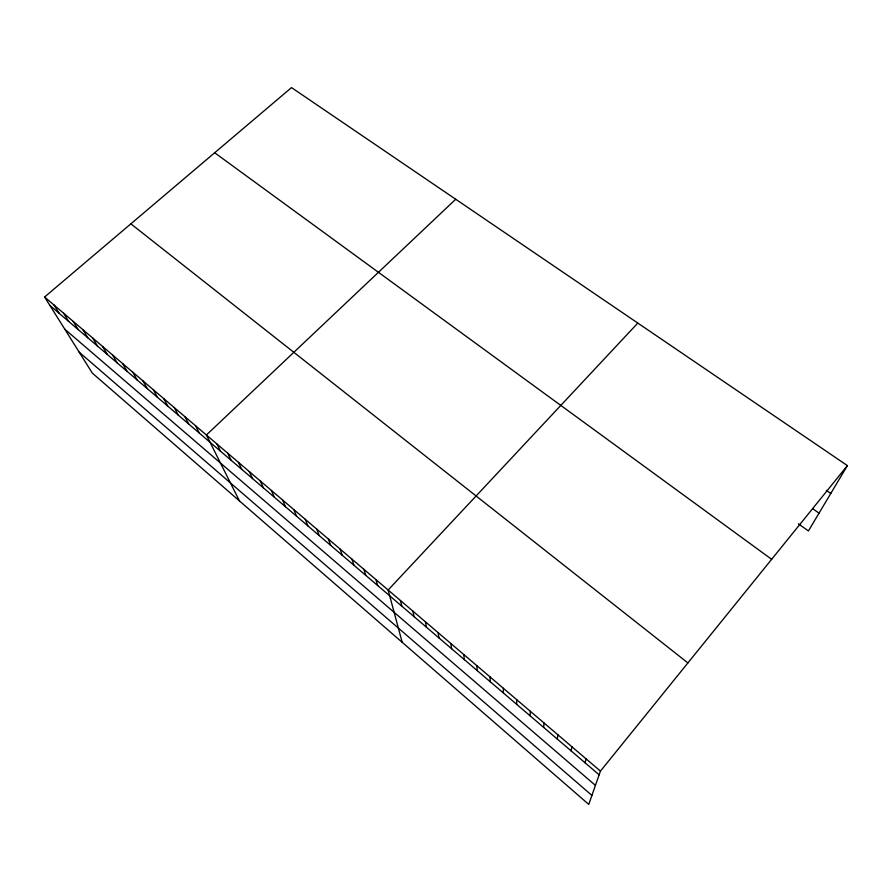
<?xml version="1.0" encoding="UTF-8"?>
<svg xmlns="http://www.w3.org/2000/svg" width="892" height="892" viewBox="0 0 892 892"><rect width="100%" height="100%" fill="white"/><g stroke="black" fill="none" stroke-linecap="round" stroke-linejoin="round"><path stroke-width="1.34" d="M516.658 704.323L516.78 699.741M530.06 715.785L530.372 711.325M543.596 727.348L544.098 723.033M557.266 739.033L557.968 734.863M571.081 750.841L571.984 746.816M585.041 762.772L586.144 758.891M847.4 465.602L600.45 771.101L588.753 804.406L92.333 373.112L44.6 297.003L291.517 87.594L847.4 465.602L808.42 530.952L798.396 523.816M637.813 323.082L388.143 590.013L402.169 642.296M455.723 199.25L206.386 434.995L239.491 500.969M826.371 490.377L830.798 493.443M812.679 508.674L819.046 513.145M214.682 152.766L771.647 559.317M130.868 223.847L687.899 662.923M44.6 297.003L600.45 771.101M49.818 305.32L599.145 774.825M64.781 329.181L595.432 785.395M79.198 352.173L591.909 795.419M54.055 305.064L59.184 313.326M63.588 313.192L68.639 321.41M73.211 321.399L78.173 329.561M82.911 329.683L87.784 337.778M92.712 338.035L97.484 346.063M102.58 346.453L107.274 354.425M112.548 354.96L117.142 362.866M122.605 363.535L127.099 371.373M132.752 372.187L137.145 379.959M142.988 380.917L147.28 388.622M153.312 389.726L157.505 397.364M163.738 398.613L167.819 406.172M174.252 407.577L178.233 415.07M184.867 416.631L188.736 424.057M195.582 425.774L199.34 433.111M216.979 444.026L220.514 451.207M227.661 453.136L231.084 460.25M238.454 462.335L241.754 469.359M249.325 471.623L252.514 478.558M260.308 480.989L263.374 487.846M271.402 490.444L274.335 497.212M282.586 499.977L285.395 506.667M293.869 509.611L296.557 516.212M305.276 519.334L307.818 525.834M316.772 529.146L319.191 535.557M328.39 539.047L330.664 545.369M340.108 549.048L342.249 555.27M351.95 559.139L353.946 565.26M363.903 569.341L365.753 575.351M375.967 579.622L377.673 585.531M400.441 600.506L401.846 606.203M412.862 611.098L414.111 616.684M425.406 621.802L426.488 627.266M438.072 632.606L438.998 637.947M450.861 643.511L451.62 648.74M463.784 654.538L464.375 659.645M476.83 665.666L477.253 670.65M490.02 676.905L490.254 681.756M503.333 688.267L503.389 692.984"/></g></svg>
